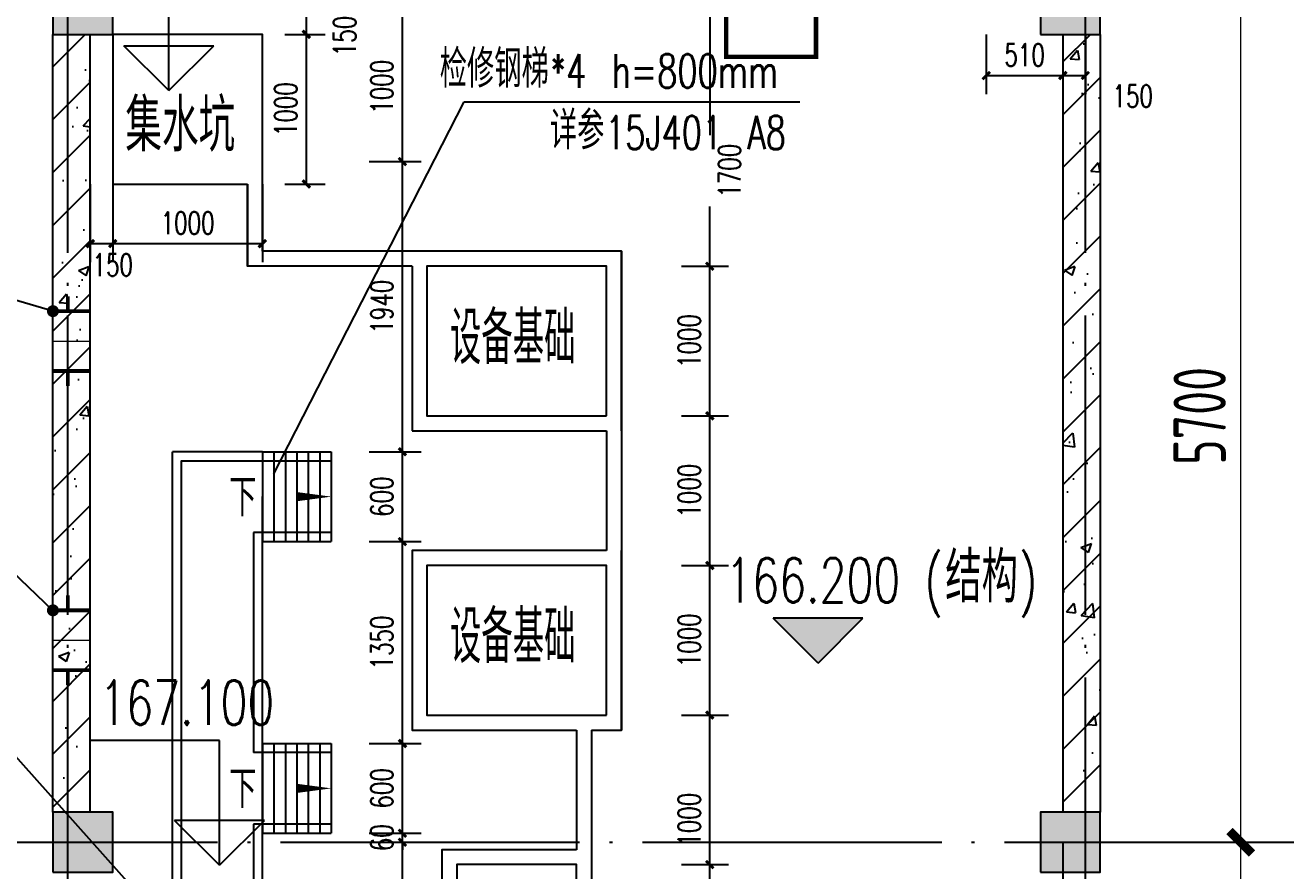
# Model space of a CAD drawing. Header units: millimetres. Extents: x 1742399 to 4898386, y 2481636 to 5226310.
# Drawn here: x 2049060 to 2057485, y 2674256 to 2679909 of the extents above; entities that cross this region are included whole.
import ezdxf

# ---------------------------------------------------------------- set-up
doc = ezdxf.new("R2010")
doc.units = ezdxf.units.MM
doc.header["$LTSCALE"] = 1000
for name, pattern in [('ACAD_ISO04W100', [30.5, 24, -3, 0.5, -3]), ('CENTER2', [28.575, 19.05, -3.175, 3.175, -3.175]), ('DASH', [0.35, 0.25, -0.1]), ('DOTE', [2.42, 2, -0.2, 0.02, -0.2])]:
    doc.linetypes.add(name, pattern=pattern)
for name, color, linetype in [('AXIS', 3, 'Continuous'), ('COLUMN', 4, 'Continuous'), ('DIM_ELEV', 3, 'Continuous'), ('DOTE', 1, 'DOTE'), ('PUB_DIM', 3, 'Continuous'), ('PUB_HATCH', 8, 'Continuous'), ('STAIR', 2, 'Continuous'), ('WALL', 4, 'Continuous'), ('YHJ_剖面_梁板', 4, 'Continuous'), ('YHJ_引出、索引', 3, 'Continuous'), ('YHJ_标高', 3, 'Continuous'), ('YHJ_立面_墙线中', 2, 'Continuous'), ('电缆沟', 7, 'Continuous'), ('附属构件', 6, 'Continuous')]:
    doc.layers.add(name, color=color, linetype=linetype)
doc.layers.add('中轴', color=20, linetype='ACAD_ISO04W100', lineweight=9)
doc.layers.add('管', color=1, linetype='Continuous', lineweight=30)
doc.styles.add('_TCH_DIM', font='SIMPLEX', dxfattribs={"bigfont": 'GBCBIG'})
doc.styles.add('_TCH_DIM_T3', font='SIMPLEX', dxfattribs={"width": 0.705882, "bigfont": 'GBCBIG'})
doc.styles.add('TSSD_REIN_T3', font='tssdeng.shx', dxfattribs={"width": 0.7, "bigfont": 'hztxt.shx'})
doc.styles.add('tssdeng', font='tssdeng.shx', dxfattribs={"width": 0.7, "bigfont": 'hztxt.shx'})
doc.dimstyles.new('_TCH_ARCH&&100', dxfattribs={"dimtxt": 350, "dimasz": 150, "dimexe": 100, "dimexo": 200, "dimgap": 100, "dimtad": 1, "dimdec": 0, "dimzin": 0, "dimdsep": 46, "dimtxsty": 'TSSD_REIN_T3', "dimblk": 'ARCHTICK', "dimcen": 0.09, "dimclrt": 7, "dimazin": 2, "dimtfac": 1, "dimtdec": 0, "dimtix": 1, "dimtmove": 2, "dimatfit": 3, "dimfxl": 1, "dimfxlon": 1, "dimtolj": 1, "dimtzin": 0, "dimlwd": 18, "dimlwe": 18, "dimarcsym": 0})
doc.dimstyles.new('_TCH_ARCH&&50', dxfattribs={"dimtxt": 148.75, "dimasz": 50, "dimexe": 125, "dimexo": 150, "dimgap": 63.125, "dimtad": 1, "dimdec": 0, "dimzin": 0, "dimdsep": 46, "dimtxsty": '_TCH_DIM_T3', "dimblk": 'ARCHTICK', "dimcen": 0.09, "dimclrt": 7, "dimazin": 2, "dimtfac": 1, "dimtdec": 0, "dimtix": 1, "dimtmove": 2, "dimatfit": 3, "dimfxl": 75, "dimtolj": 1, "dimtzin": 0, "dimarcsym": 0})
pattern_1 = [(45, (0, 0), (-176.776695, 176.776695), []), (50, (0, 0), (717.26018, -62.75213), [75, -825]), (355, (0, 0), (-138.75133, 752.19213), [60, -660]), (100.4514, (59.8, -5.2), (578.50938, 689.43954), [63.74019, -701.14211]), (46.1842, (0, 200), (1067.24105, -165.51901), [112.5, -1237.5]), (96.6356, (88.9, 186.2), (934.6627, 974.11787), [95.6103, -1051.713]), (351.1842, (0, 200), (934.66195, 974.1186), [90, -990]), (21, (100, 150), (596.90705, -402.61889), [75, -825]), (326, (100, 150), (243.31533, 725.15005), [60, -660]), (71.4514, (149.74, 116.45), (840.22263, 322.5305), [63.74019, -701.14211]), (37.5, (0, 0), (12.159855, 332.893854), [0, -652, 0, -670, 0, -662.5]), (7.5, (0, 0), (263.069537, 394.41171), [0, -382, 0, -637, 0, -252.5]), (327.5, (-223, 0), (533.822436, -22.554872), [0, -250, 0, -780, 0, -1035]), (317.5, (-323, 0), (583.18617, 100.10498), [0, -325, 0, -518, 0, -735])]

# ---------------------------------------------------------------- blocks, each defined once
blk = doc.blocks.new('_FZH')
blk.add_lwpolyline([(-0.5, -0.5), (0.5, -0.5), (0.5, 0.5), (-0.5, 0.5)], close=True)
at = {"layer": 'PUB_HATCH'}
blk.add_solid([(-0.5, -0.5), (0.5, -0.5), (-0.5, 0.5), (0.5, 0.5)], dxfattribs=at)
blk = doc.blocks.new('_ArchTick')
at = {"color": 0, "linetype": 'ByBlock', "const_width": 0.4}
blk.add_lwpolyline([(-0.5, -0.5), (0.5, 0.5)], dxfattribs=at)
blk = doc.blocks.new('*D174')
at = {"layer": 'AXIS', "color": 0, "lineweight": 18, "transparency": 16777216}
for p, q in [((2057983.1, 2680146.9), (2058084.1, 2680146.9)), ((2057984.1, 2662446.9), (2057984.1, 2680146.9)), ((2057983.1, 2662446.9), (2058084.1, 2662446.9))]:
    blk.add_line(p, q, dxfattribs=at)
at = {"layer": 'Defpoints', "color": 0, "transparency": 16777216}
for p in [(2057145.2, 2680146.9), (2057984.1, 2680146.9), (2057145.2, 2662446.9)]:
    blk.add_point(p, dxfattribs=at)
at = {"layer": 'AXIS', "color": 0, "lineweight": 18, "transparency": 16777216, "xscale": 150, "yscale": 150, "zscale": 150}
for p, rotation in [((2057984.1, 2680146.9), 90), ((2057984.1, 2662446.9), 270)]:
    blk.add_blockref('_ArchTick', p, dxfattribs=dict(at, rotation=rotation))
at = {"layer": 'AXIS', "color": 7, "transparency": 16777216, "insert": (2057709.1, 2671296.9), "char_height": 350, "attachment_point": 5, "rotation": 90, "style": 'TSSD_REIN_T3'}
blk.add_mtext('\\A1;17700', dxfattribs=at)
blk = doc.blocks.new('*D177')
at = {"layer": 'AXIS', "color": 0, "lineweight": 18, "transparency": 16777216}
for p, q in [((2057183.1, 2674446.9), (2057284.1, 2674446.9)), ((2057184.1, 2672997), (2057184.1, 2674446.9)), ((2057183.1, 2672997), (2057284.1, 2672997))]:
    blk.add_line(p, q, dxfattribs=at)
at = {"layer": 'Defpoints', "color": 0, "transparency": 16777216}
for p in [(2056470.5, 2674446.9), (2057184.1, 2674446.9), (2056470.5, 2672997)]:
    blk.add_point(p, dxfattribs=at)
at = {"layer": 'AXIS', "color": 0, "lineweight": 18, "transparency": 16777216, "xscale": 150, "yscale": 150, "zscale": 150}
for p, rotation in [((2057184.1, 2674446.9), 90), ((2057184.1, 2672997), 270)]:
    blk.add_blockref('_ArchTick', p, dxfattribs=dict(at, rotation=rotation))
at = {"layer": 'AXIS', "color": 7, "transparency": 16777216, "insert": (2056909.1, 2673721.9), "char_height": 350, "attachment_point": 5, "rotation": 90, "style": 'TSSD_REIN_T3'}
blk.add_mtext('\\A1;1450', dxfattribs=at)
blk = doc.blocks.new('*D178')
at = {"layer": 'AXIS', "color": 0, "lineweight": 18, "transparency": 16777216}
for p, q in [((2057183.1, 2680146.9), (2057284.1, 2680146.9)), ((2057184.1, 2674446.9), (2057184.1, 2680146.9)), ((2057183.1, 2674446.9), (2057284.1, 2674446.9))]:
    blk.add_line(p, q, dxfattribs=at)
at = {"layer": 'Defpoints', "color": 0, "transparency": 16777216}
for p in [(2056470.5, 2680146.9), (2057184.1, 2680146.9), (2056470.5, 2674446.9)]:
    blk.add_point(p, dxfattribs=at)
at = {"layer": 'AXIS', "color": 0, "lineweight": 18, "transparency": 16777216, "xscale": 150, "yscale": 150, "zscale": 150}
for p, rotation in [((2057184.1, 2680146.9), 90), ((2057184.1, 2674446.9), 270)]:
    blk.add_blockref('_ArchTick', p, dxfattribs=dict(at, rotation=rotation))
at = {"layer": 'AXIS', "color": 7, "transparency": 16777216, "insert": (2056909.1, 2677296.9), "char_height": 350, "attachment_point": 5, "rotation": 90, "style": 'TSSD_REIN_T3'}
blk.add_mtext('\\A1;5700', dxfattribs=at)
blk = doc.blocks.new('*D190')
at = {"layer": 'Defpoints', "color": 0, "transparency": 16777216}
for p in [(2049645.2, 2678996.9), (2050645.2, 2678996.9), (2050645.2, 2678448.6)]:
    blk.add_point(p, dxfattribs=at)
at = {"layer": 'PUB_DIM', "color": 0, "lineweight": -2, "transparency": 16777216}
for p, q in [((2049645.2, 2678846.9), (2049645.2, 2678323.6)), ((2050645.2, 2678846.9), (2050645.2, 2678323.6)), ((2049645.2, 2678448.6), (2050645.2, 2678448.6))]:
    blk.add_line(p, q, dxfattribs=at)
at = {"layer": 'PUB_DIM', "color": 0, "lineweight": -2, "transparency": 16777216, "xscale": 50, "yscale": 50, "zscale": 50, "rotation": 180}
blk.add_blockref('_ArchTick', (2049645.2, 2678448.6), dxfattribs=at)
at = {"layer": 'PUB_DIM', "color": 0, "lineweight": -2, "transparency": 16777216, "xscale": 50, "yscale": 50, "zscale": 50}
blk.add_blockref('_ArchTick', (2050645.2, 2678448.6), dxfattribs=at)
at = {"layer": 'PUB_DIM', "color": 7, "transparency": 16777216, "insert": (2050145.2, 2678586.1), "char_height": 148.75, "attachment_point": 5, "style": '_TCH_DIM_T3'}
blk.add_mtext('\\A1;1000', dxfattribs=at)
blk = doc.blocks.new('*D191')
at = {"layer": 'Defpoints', "color": 0, "transparency": 16777216}
for p in [(2049495.2, 2678996.9), (2049645.2, 2678996.9), (2049645.2, 2678448.6)]:
    blk.add_point(p, dxfattribs=at)
at = {"layer": 'PUB_DIM', "color": 0, "lineweight": -2, "transparency": 16777216}
for p, q in [((2049495.2, 2678846.9), (2049495.2, 2678323.6)), ((2049645.2, 2678846.9), (2049645.2, 2678323.6)), ((2049495.2, 2678448.6), (2049645.2, 2678448.6))]:
    blk.add_line(p, q, dxfattribs=at)
at = {"layer": 'PUB_DIM', "color": 0, "lineweight": -2, "transparency": 16777216, "xscale": 50, "yscale": 50, "zscale": 50, "rotation": 180}
blk.add_blockref('_ArchTick', (2049495.2, 2678448.6), dxfattribs=at)
at = {"layer": 'PUB_DIM', "color": 0, "lineweight": -2, "transparency": 16777216, "xscale": 50, "yscale": 50, "zscale": 50}
blk.add_blockref('_ArchTick', (2049645.2, 2678448.6), dxfattribs=at)
at = {"layer": 'PUB_DIM', "color": 7, "transparency": 16777216, "insert": (2049645.2, 2678306.2), "char_height": 148.75, "attachment_point": 5, "style": '_TCH_DIM_T3'}
blk.add_mtext('\\A1;150', dxfattribs=at)
blk = doc.blocks.new('*D192')
at = {"layer": 'Defpoints', "color": 0, "transparency": 16777216}
for p in [(2055483.4, 2679996.9), (2055995.2, 2679996.9), (2055995.2, 2679572.2)]:
    blk.add_point(p, dxfattribs=at)
at = {"layer": 'PUB_DIM', "color": 0, "lineweight": -2, "transparency": 16777216}
for p, q in [((2055483.4, 2679846.9), (2055483.4, 2679447.2)), ((2055995.2, 2679846.9), (2055995.2, 2679447.2)), ((2055483.4, 2679572.2), (2055995.2, 2679572.2))]:
    blk.add_line(p, q, dxfattribs=at)
at = {"layer": 'PUB_DIM', "color": 0, "lineweight": -2, "transparency": 16777216, "xscale": 50, "yscale": 50, "zscale": 50, "rotation": 180}
blk.add_blockref('_ArchTick', (2055483.4, 2679572.2), dxfattribs=at)
at = {"layer": 'PUB_DIM', "color": 0, "lineweight": -2, "transparency": 16777216, "xscale": 50, "yscale": 50, "zscale": 50}
blk.add_blockref('_ArchTick', (2055995.2, 2679572.2), dxfattribs=at)
at = {"layer": 'PUB_DIM', "color": 7, "transparency": 16777216, "insert": (2055739.3, 2679709.7), "char_height": 148.75, "attachment_point": 5, "style": '_TCH_DIM_T3'}
blk.add_mtext('\\A1;510', dxfattribs=at)
blk = doc.blocks.new('*D193')
at = {"layer": 'Defpoints', "color": 0, "transparency": 16777216}
for p in [(2055995.2, 2679996.9), (2056145.2, 2679996.9), (2056145.2, 2679572.2)]:
    blk.add_point(p, dxfattribs=at)
at = {"layer": 'PUB_DIM', "color": 0, "lineweight": -2, "transparency": 16777216}
for p, q in [((2055995.2, 2679846.9), (2055995.2, 2679447.2)), ((2056145.2, 2679846.9), (2056145.2, 2679447.2)), ((2055995.2, 2679572.2), (2056145.2, 2679572.2))]:
    blk.add_line(p, q, dxfattribs=at)
at = {"layer": 'PUB_DIM', "color": 0, "lineweight": -2, "transparency": 16777216, "xscale": 50, "yscale": 50, "zscale": 50, "rotation": 180}
blk.add_blockref('_ArchTick', (2055995.2, 2679572.2), dxfattribs=at)
at = {"layer": 'PUB_DIM', "color": 0, "lineweight": -2, "transparency": 16777216, "xscale": 50, "yscale": 50, "zscale": 50}
blk.add_blockref('_ArchTick', (2056145.2, 2679572.2), dxfattribs=at)
at = {"layer": 'PUB_DIM', "color": 7, "transparency": 16777216, "insert": (2056461.8, 2679434.7), "char_height": 148.75, "attachment_point": 5, "style": '_TCH_DIM_T3'}
blk.add_mtext('\\A1;150', dxfattribs=at)
blk = doc.blocks.new('*D501')
at = {"layer": 'Defpoints', "color": 0, "transparency": 16777216}
for p in [(2053295.2, 2679996.9), (2053635.2, 2679996.9), (2053295.2, 2678296.9)]:
    blk.add_point(p, dxfattribs=at)
at = {"layer": 'PUB_DIM', "color": 0, "lineweight": -2, "transparency": 16777216}
for p, q in [((2053445.2, 2679996.9), (2053760.2, 2679996.9)), ((2053635.2, 2679996.9), (2053635.2, 2679173.7)), ((2053635.2, 2678296.9), (2053635.2, 2678697.4)), ((2053445.2, 2678296.9), (2053760.2, 2678296.9))]:
    blk.add_line(p, q, dxfattribs=at)
at = {"layer": 'PUB_DIM', "color": 0, "lineweight": -2, "transparency": 16777216, "xscale": 50, "yscale": 50, "zscale": 50}
for p, rotation in [((2053635.2, 2679996.9), 90), ((2053635.2, 2678296.9), 270)]:
    blk.add_blockref('_ArchTick', p, dxfattribs=dict(at, rotation=rotation))
at = {"layer": 'PUB_DIM', "color": 7, "transparency": 16777216, "insert": (2053767.1, 2678935.5), "char_height": 148.75, "attachment_point": 5, "rotation": 90, "style": '_TCH_DIM_T3'}
blk.add_mtext('\\A1;1700', dxfattribs=at)
blk = doc.blocks.new('*D502')
at = {"layer": 'Defpoints', "color": 0, "transparency": 16777216}
for p in [(2053295.2, 2678296.9), (2053635.2, 2678296.9), (2053295.2, 2677296.9)]:
    blk.add_point(p, dxfattribs=at)
at = {"layer": 'PUB_DIM', "color": 0, "lineweight": -2, "transparency": 16777216}
for p, q in [((2053445.2, 2678296.9), (2053760.2, 2678296.9)), ((2053635.2, 2677296.9), (2053635.2, 2678296.9)), ((2053445.2, 2677296.9), (2053760.2, 2677296.9))]:
    blk.add_line(p, q, dxfattribs=at)
at = {"layer": 'PUB_DIM', "color": 0, "lineweight": -2, "transparency": 16777216, "xscale": 50, "yscale": 50, "zscale": 50}
for p, rotation in [((2053635.2, 2678296.9), 90), ((2053635.2, 2677296.9), 270)]:
    blk.add_blockref('_ArchTick', p, dxfattribs=dict(at, rotation=rotation))
at = {"layer": 'PUB_DIM', "color": 7, "transparency": 16777216, "insert": (2053497.7, 2677796.9), "char_height": 148.75, "attachment_point": 5, "rotation": 90, "style": '_TCH_DIM_T3'}
blk.add_mtext('\\A1;1000', dxfattribs=at)
blk = doc.blocks.new('*D503')
at = {"layer": 'Defpoints', "color": 0, "transparency": 16777216}
for p in [(2053295.2, 2677296.9), (2053635.2, 2677296.9), (2053295.2, 2676296.9)]:
    blk.add_point(p, dxfattribs=at)
at = {"layer": 'PUB_DIM', "color": 0, "lineweight": -2, "transparency": 16777216}
for p, q in [((2053445.2, 2677296.9), (2053760.2, 2677296.9)), ((2053635.2, 2676296.9), (2053635.2, 2677296.9)), ((2053445.2, 2676296.9), (2053760.2, 2676296.9))]:
    blk.add_line(p, q, dxfattribs=at)
at = {"layer": 'PUB_DIM', "color": 0, "lineweight": -2, "transparency": 16777216, "xscale": 50, "yscale": 50, "zscale": 50}
for p, rotation in [((2053635.2, 2677296.9), 90), ((2053635.2, 2676296.9), 270)]:
    blk.add_blockref('_ArchTick', p, dxfattribs=dict(at, rotation=rotation))
at = {"layer": 'PUB_DIM', "color": 7, "transparency": 16777216, "insert": (2053497.7, 2676796.9), "char_height": 148.75, "attachment_point": 5, "rotation": 90, "style": '_TCH_DIM_T3'}
blk.add_mtext('\\A1;1000', dxfattribs=at)
blk = doc.blocks.new('*D504')
at = {"layer": 'Defpoints', "color": 0, "transparency": 16777216}
for p in [(2053295.2, 2676296.9), (2053635.2, 2676296.9), (2053295.2, 2675296.9)]:
    blk.add_point(p, dxfattribs=at)
at = {"layer": 'PUB_DIM', "color": 0, "lineweight": -2, "transparency": 16777216}
for p, q in [((2053445.2, 2676296.9), (2053760.2, 2676296.9)), ((2053635.2, 2675296.9), (2053635.2, 2676296.9)), ((2053445.2, 2675296.9), (2053760.2, 2675296.9))]:
    blk.add_line(p, q, dxfattribs=at)
at = {"layer": 'PUB_DIM', "color": 0, "lineweight": -2, "transparency": 16777216, "xscale": 50, "yscale": 50, "zscale": 50}
for p, rotation in [((2053635.2, 2676296.9), 90), ((2053635.2, 2675296.9), 270)]:
    blk.add_blockref('_ArchTick', p, dxfattribs=dict(at, rotation=rotation))
at = {"layer": 'PUB_DIM', "color": 7, "transparency": 16777216, "insert": (2053497.7, 2675796.9), "char_height": 148.75, "attachment_point": 5, "rotation": 90, "style": '_TCH_DIM_T3'}
blk.add_mtext('\\A1;1000', dxfattribs=at)
blk = doc.blocks.new('*D505')
at = {"layer": 'Defpoints', "color": 0, "transparency": 16777216}
for p in [(2053295.2, 2675296.9), (2053635.2, 2675296.9), (2053295.2, 2674296.9)]:
    blk.add_point(p, dxfattribs=at)
at = {"layer": 'PUB_DIM', "color": 0, "lineweight": -2, "transparency": 16777216}
for p, q in [((2053445.2, 2675296.9), (2053760.2, 2675296.9)), ((2053635.2, 2674296.9), (2053635.2, 2675296.9)), ((2053445.2, 2674296.9), (2053760.2, 2674296.9))]:
    blk.add_line(p, q, dxfattribs=at)
at = {"layer": 'PUB_DIM', "color": 0, "lineweight": -2, "transparency": 16777216, "xscale": 50, "yscale": 50, "zscale": 50}
for p, rotation in [((2053635.2, 2675296.9), 90), ((2053635.2, 2674296.9), 270)]:
    blk.add_blockref('_ArchTick', p, dxfattribs=dict(at, rotation=rotation))
at = {"layer": 'PUB_DIM', "color": 7, "transparency": 16777216, "insert": (2053497.7, 2674596.9), "char_height": 148.75, "attachment_point": 5, "rotation": 90, "style": '_TCH_DIM_T3'}
blk.add_mtext('\\A1;1000', dxfattribs=at)
blk = doc.blocks.new('*D506')
at = {"layer": 'Defpoints', "color": 0, "transparency": 16777216}
for p in [(2053295.2, 2674296.9), (2053635.2, 2674296.9), (2053295.2, 2673496.9)]:
    blk.add_point(p, dxfattribs=at)
at = {"layer": 'PUB_DIM', "color": 0, "lineweight": -2, "transparency": 16777216}
for p, q in [((2053445.2, 2674296.9), (2053760.2, 2674296.9)), ((2053635.2, 2673496.9), (2053635.2, 2674296.9)), ((2053445.2, 2673496.9), (2053760.2, 2673496.9))]:
    blk.add_line(p, q, dxfattribs=at)
at = {"layer": 'PUB_DIM', "color": 0, "lineweight": -2, "transparency": 16777216, "xscale": 50, "yscale": 50, "zscale": 50}
for p, rotation in [((2053635.2, 2674296.9), 90), ((2053635.2, 2673496.9), 270)]:
    blk.add_blockref('_ArchTick', p, dxfattribs=dict(at, rotation=rotation))
at = {"layer": 'PUB_DIM', "color": 7, "transparency": 16777216, "insert": (2053497.7, 2673896.9), "char_height": 148.75, "attachment_point": 5, "rotation": 90, "style": '_TCH_DIM_T3'}
blk.add_mtext('\\A1;800', dxfattribs=at)
blk = doc.blocks.new('*D594')
at = {"layer": 'Defpoints', "color": 0, "transparency": 16777216}
for p in [(2050645.2, 2679996.9), (2050938.9, 2679996.9), (2050645.2, 2679846.9)]:
    blk.add_point(p, dxfattribs=at)
at = {"layer": 'PUB_DIM', "color": 0, "lineweight": -2, "transparency": 16777216}
for p, q in [((2050795.2, 2679996.9), (2051063.9, 2679996.9)), ((2050938.9, 2679846.9), (2050938.9, 2679996.9)), ((2050795.2, 2679846.9), (2051063.9, 2679846.9))]:
    blk.add_line(p, q, dxfattribs=at)
at = {"layer": 'PUB_DIM', "color": 0, "lineweight": -2, "transparency": 16777216, "xscale": 50, "yscale": 50, "zscale": 50}
for p, rotation in [((2050938.9, 2679996.9), 90), ((2050938.9, 2679846.9), 270)]:
    blk.add_blockref('_ArchTick', p, dxfattribs=dict(at, rotation=rotation))
at = {"layer": 'PUB_DIM', "color": 7, "transparency": 16777216, "insert": (2051194.7, 2679836.4), "char_height": 148.75, "attachment_point": 5, "rotation": 90, "style": '_TCH_DIM_T3'}
blk.add_mtext('\\A1;150', dxfattribs=at)
blk = doc.blocks.new('*D595')
at = {"layer": 'Defpoints', "color": 0, "transparency": 16777216}
for p in [(2050645.2, 2679846.9), (2050938.9, 2679846.9), (2050645.2, 2678846.9)]:
    blk.add_point(p, dxfattribs=at)
at = {"layer": 'PUB_DIM', "color": 0, "lineweight": -2, "transparency": 16777216}
for p, q in [((2050795.2, 2679846.9), (2051063.9, 2679846.9)), ((2050938.9, 2678846.9), (2050938.9, 2679846.9)), ((2050795.2, 2678846.9), (2051063.9, 2678846.9))]:
    blk.add_line(p, q, dxfattribs=at)
at = {"layer": 'PUB_DIM', "color": 0, "lineweight": -2, "transparency": 16777216, "xscale": 50, "yscale": 50, "zscale": 50}
for p, rotation in [((2050938.9, 2679846.9), 90), ((2050938.9, 2678846.9), 270)]:
    blk.add_blockref('_ArchTick', p, dxfattribs=dict(at, rotation=rotation))
at = {"layer": 'PUB_DIM', "color": 7, "transparency": 16777216, "insert": (2050801.4, 2679346.9), "char_height": 148.75, "attachment_point": 5, "rotation": 90, "style": '_TCH_DIM_T3'}
blk.add_mtext('\\A1;1000', dxfattribs=at)
blk = doc.blocks.new('*D670')
at = {"layer": 'Defpoints', "color": 0, "transparency": 16777216}
for p in [(2051209.1, 2674446.9), (2051580.8, 2674446.9), (2051209.1, 2673256.9)]:
    blk.add_point(p, dxfattribs=at)
at = {"layer": 'PUB_DIM', "color": 0, "lineweight": -2, "transparency": 16777216}
for p, q in [((2051359.1, 2674446.9), (2051705.8, 2674446.9)), ((2051580.8, 2673256.9), (2051580.8, 2674446.9)), ((2051359.1, 2673256.9), (2051705.8, 2673256.9))]:
    blk.add_line(p, q, dxfattribs=at)
at = {"layer": 'PUB_DIM', "color": 0, "lineweight": -2, "transparency": 16777216, "xscale": 50, "yscale": 50, "zscale": 50}
for p, rotation in [((2051580.8, 2674446.9), 90), ((2051580.8, 2673256.9), 270)]:
    blk.add_blockref('_ArchTick', p, dxfattribs=dict(at, rotation=rotation))
at = {"layer": 'PUB_DIM', "color": 7, "transparency": 16777216, "insert": (2051443.3, 2673851.9), "char_height": 148.75, "attachment_point": 5, "rotation": 90, "style": '_TCH_DIM_T3'}
blk.add_mtext('\\A1;1190', dxfattribs=at)
blk = doc.blocks.new('*D671')
at = {"layer": 'Defpoints', "color": 0, "transparency": 16777216}
for p in [(2051209.1, 2674506.9), (2051209.1, 2674446.9), (2051580.8, 2674506.9)]:
    blk.add_point(p, dxfattribs=at)
at = {"layer": 'PUB_DIM', "color": 0, "lineweight": -2, "transparency": 16777216}
for p, q in [((2051580.8, 2674506.9), (2051580.8, 2674556.9)), ((2051359.1, 2674506.9), (2051705.8, 2674506.9)), ((2051359.1, 2674446.9), (2051705.8, 2674446.9)), ((2051580.8, 2674446.9), (2051580.8, 2674506.9)), ((2051580.8, 2674446.9), (2051580.8, 2674396.9))]:
    blk.add_line(p, q, dxfattribs=at)
at = {"layer": 'PUB_DIM', "color": 0, "lineweight": -2, "transparency": 16777216, "xscale": 50, "yscale": 50, "zscale": 50}
for p, rotation in [((2051580.8, 2674506.9), 270), ((2051580.8, 2674446.9), 90)]:
    blk.add_blockref('_ArchTick', p, dxfattribs=dict(at, rotation=rotation))
at = {"layer": 'PUB_DIM', "color": 7, "transparency": 16777216, "insert": (2051443.3, 2674476.9), "char_height": 148.75, "attachment_point": 5, "rotation": 90, "style": '_TCH_DIM_T3'}
blk.add_mtext('\\A1;60', dxfattribs=at)
blk = doc.blocks.new('*D672')
at = {"layer": 'Defpoints', "color": 0, "transparency": 16777216}
for p in [(2051209.1, 2675106.9), (2051580.8, 2675106.9), (2051209.1, 2674506.9)]:
    blk.add_point(p, dxfattribs=at)
at = {"layer": 'PUB_DIM', "color": 0, "lineweight": -2, "transparency": 16777216}
for p, q in [((2051359.1, 2675106.9), (2051705.8, 2675106.9)), ((2051580.8, 2674506.9), (2051580.8, 2675106.9)), ((2051359.1, 2674506.9), (2051705.8, 2674506.9))]:
    blk.add_line(p, q, dxfattribs=at)
at = {"layer": 'PUB_DIM', "color": 0, "lineweight": -2, "transparency": 16777216, "xscale": 50, "yscale": 50, "zscale": 50}
for p, rotation in [((2051580.8, 2675106.9), 90), ((2051580.8, 2674506.9), 270)]:
    blk.add_blockref('_ArchTick', p, dxfattribs=dict(at, rotation=rotation))
at = {"layer": 'PUB_DIM', "color": 7, "transparency": 16777216, "insert": (2051443.3, 2674806.9), "char_height": 148.75, "attachment_point": 5, "rotation": 90, "style": '_TCH_DIM_T3'}
blk.add_mtext('\\A1;600', dxfattribs=at)
blk = doc.blocks.new('*D673')
at = {"layer": 'Defpoints', "color": 0, "transparency": 16777216}
for p in [(2051209.1, 2676456.9), (2051580.8, 2676456.9), (2051209.1, 2675106.9)]:
    blk.add_point(p, dxfattribs=at)
at = {"layer": 'PUB_DIM', "color": 0, "lineweight": -2, "transparency": 16777216}
for p, q in [((2051359.1, 2676456.9), (2051705.8, 2676456.9)), ((2051580.8, 2675106.9), (2051580.8, 2676456.9)), ((2051359.1, 2675106.9), (2051705.8, 2675106.9))]:
    blk.add_line(p, q, dxfattribs=at)
at = {"layer": 'PUB_DIM', "color": 0, "lineweight": -2, "transparency": 16777216, "xscale": 50, "yscale": 50, "zscale": 50}
for p, rotation in [((2051580.8, 2676456.9), 90), ((2051580.8, 2675106.9), 270)]:
    blk.add_blockref('_ArchTick', p, dxfattribs=dict(at, rotation=rotation))
at = {"layer": 'PUB_DIM', "color": 7, "transparency": 16777216, "insert": (2051443.3, 2675781.9), "char_height": 148.75, "attachment_point": 5, "rotation": 90, "style": '_TCH_DIM_T3'}
blk.add_mtext('\\A1;1350', dxfattribs=at)
blk = doc.blocks.new('*D674')
at = {"layer": 'Defpoints', "color": 0, "transparency": 16777216}
for p in [(2051209.1, 2677056.9), (2051580.8, 2677056.9), (2051209.1, 2676456.9)]:
    blk.add_point(p, dxfattribs=at)
at = {"layer": 'PUB_DIM', "color": 0, "lineweight": -2, "transparency": 16777216}
for p, q in [((2051359.1, 2677056.9), (2051705.8, 2677056.9)), ((2051580.8, 2676456.9), (2051580.8, 2677056.9)), ((2051359.1, 2676456.9), (2051705.8, 2676456.9))]:
    blk.add_line(p, q, dxfattribs=at)
at = {"layer": 'PUB_DIM', "color": 0, "lineweight": -2, "transparency": 16777216, "xscale": 50, "yscale": 50, "zscale": 50}
for p, rotation in [((2051580.8, 2677056.9), 90), ((2051580.8, 2676456.9), 270)]:
    blk.add_blockref('_ArchTick', p, dxfattribs=dict(at, rotation=rotation))
at = {"layer": 'PUB_DIM', "color": 7, "transparency": 16777216, "insert": (2051443.3, 2676756.9), "char_height": 148.75, "attachment_point": 5, "rotation": 90, "style": '_TCH_DIM_T3'}
blk.add_mtext('\\A1;600', dxfattribs=at)
blk = doc.blocks.new('*D675')
at = {"layer": 'Defpoints', "color": 0, "transparency": 16777216}
for p in [(2051209.1, 2678996.9), (2051580.8, 2678996.9), (2051209.1, 2677056.9)]:
    blk.add_point(p, dxfattribs=at)
at = {"layer": 'PUB_DIM', "color": 0, "lineweight": -2, "transparency": 16777216}
for p, q in [((2051359.1, 2678996.9), (2051705.8, 2678996.9)), ((2051580.8, 2677056.9), (2051580.8, 2678996.9)), ((2051359.1, 2677056.9), (2051705.8, 2677056.9))]:
    blk.add_line(p, q, dxfattribs=at)
at = {"layer": 'PUB_DIM', "color": 0, "lineweight": -2, "transparency": 16777216, "xscale": 50, "yscale": 50, "zscale": 50}
for p, rotation in [((2051580.8, 2678996.9), 90), ((2051580.8, 2677056.9), 270)]:
    blk.add_blockref('_ArchTick', p, dxfattribs=dict(at, rotation=rotation))
at = {"layer": 'PUB_DIM', "color": 7, "transparency": 16777216, "insert": (2051443.3, 2678026.9), "char_height": 148.75, "attachment_point": 5, "rotation": 90, "style": '_TCH_DIM_T3'}
blk.add_mtext('\\A1;1940', dxfattribs=at)
blk = doc.blocks.new('*D676')
at = {"layer": 'Defpoints', "color": 0, "transparency": 16777216}
for p in [(2051209.1, 2679996.9), (2051580.8, 2679996.9), (2051209.1, 2678996.9)]:
    blk.add_point(p, dxfattribs=at)
at = {"layer": 'PUB_DIM', "color": 0, "lineweight": -2, "transparency": 16777216}
for p, q in [((2051359.1, 2679996.9), (2051705.8, 2679996.9)), ((2051580.8, 2678996.9), (2051580.8, 2679996.9)), ((2051359.1, 2678996.9), (2051705.8, 2678996.9))]:
    blk.add_line(p, q, dxfattribs=at)
at = {"layer": 'PUB_DIM', "color": 0, "lineweight": -2, "transparency": 16777216, "xscale": 50, "yscale": 50, "zscale": 50}
for p, rotation in [((2051580.8, 2679996.9), 90), ((2051580.8, 2678996.9), 270)]:
    blk.add_blockref('_ArchTick', p, dxfattribs=dict(at, rotation=rotation))
at = {"layer": 'PUB_DIM', "color": 7, "transparency": 16777216, "insert": (2051443.3, 2679496.9), "char_height": 148.75, "attachment_point": 5, "rotation": 90, "style": '_TCH_DIM_T3'}
blk.add_mtext('\\A1;1000', dxfattribs=at)

msp = doc.modelspace()

# ---------------------------------------------------------------- hatches: boundary and pattern name
at = {"layer": 'DIM_ELEV'}
msp.add_hatch(color=256, dxfattribs=at).paths.add_polyline_path([(2054358.8, 2675644.1), (2054658.8, 2675944.1), (2054058.8, 2675944.1)])
at = {"layer": 'PUB_HATCH'}
h = msp.add_hatch(dxfattribs=at)
h.set_pattern_fill('钢筋混凝土', color=256, scale=100, style=0)
h.set_pattern_definition(pattern_1)
h.paths.add_polyline_path([(2049495.2, 2679846.9), (2049245.2, 2679846.9), (2049245.2, 2674646.9), (2049495.2, 2674646.9)])
h = msp.add_hatch(dxfattribs=at)
h.set_pattern_fill('钢筋混凝土', color=256, scale=100, style=0)
h.set_pattern_definition(pattern_1)
h.paths.add_polyline_path([(2055995.2, 2674646.9), (2056245.2, 2674646.9), (2056245.2, 2679846.9), (2055995.2, 2679846.9)])

# ---------------------------------------------------------------- linework, layer by layer
at = {"layer": 'AXIS'}
for p, q in [((2049245.2, 2677996.9), (2046224.9, 2678873.8)), ((2049245.2, 2675996.9), (2046224.9, 2678873.8)), ((2057145.2, 2674446.9), (2058463.3, 2674446.9))]:
    msp.add_line(p, q, dxfattribs=at)
at = {"layer": 'AXIS', "const_width": 40}
for points in [[(2049264.4, 2677991.3, 1), (2049226, 2678002.5, 1)], [(2049259.7, 2675983.1, 1), (2049230.7, 2676010.7, 1)]]:
    msp.add_lwpolyline(points, format="xyb", close=True, dxfattribs=at)
at = {"layer": 'DIM_ELEV'}
for p, q in [((2050019.5, 2679471.4), (2050019.5, 2680726.4)), ((2050019.5, 2679471.4), (2049719.5, 2679771.4)), ((2049719.5, 2679771.4), (2050319.5, 2679771.4)), ((2050019.5, 2679471.4), (2050319.5, 2679771.4)), ((2054358.8, 2675644.1), (2054058.8, 2675944.1)), ((2054658.8, 2675944.1), (2054058.8, 2675944.1)), ((2054358.8, 2675644.1), (2054658.8, 2675944.1))]:
    msp.add_line(p, q, dxfattribs=at)
at = {"layer": 'DOTE'}
for p, q in [((2049345.2, 2661446.9), (2049345.2, 2681146.9)), ((2056145.2, 2661446.9), (2056145.2, 2681146.9)), ((2048345.2, 2674446.9), (2057145.2, 2674446.9))]:
    msp.add_line(p, q, dxfattribs=at)
at = {"layer": 'STAIR'}
for p, q in [((2050645.2, 2677056.9), (2051105.2, 2677056.9)), ((2050645.2, 2677056.9), (2050645.2, 2676456.9)), ((2050721.9, 2677056.9), (2050721.9, 2676456.9)), ((2050798.5, 2677056.9), (2050798.5, 2676456.9)), ((2050875.2, 2677056.9), (2050875.2, 2676456.9)), ((2050951.9, 2677056.9), (2050951.9, 2676456.9)), ((2051028.6, 2677056.9), (2051028.6, 2676456.9)), ((2051105.2, 2677056.9), (2051105.2, 2676456.9)), ((2050645.2, 2676456.9), (2051105.2, 2676456.9)), ((2050645.2, 2675106.9), (2051105.2, 2675106.9)), ((2050645.2, 2675106.9), (2050645.2, 2674506.9)), ((2050721.9, 2675106.9), (2050721.9, 2674506.9)), ((2050798.5, 2675106.9), (2050798.5, 2674506.9)), ((2050875.2, 2675106.9), (2050875.2, 2674506.9)), ((2050951.9, 2675106.9), (2050951.9, 2674506.9)), ((2051028.6, 2675106.9), (2051028.6, 2674506.9)), ((2051105.2, 2675106.9), (2051105.2, 2674506.9)), ((2050645.2, 2674506.9), (2051105.2, 2674506.9))]:
    msp.add_line(p, q, dxfattribs=at)
for points in [[(2050045.2, 2671756.9), (2050045.2, 2677056.9)], [(2050645.2, 2677056.9), (2050045.2, 2677056.9)], [(2050645.2, 2671756.9), (2050645.2, 2676756.9)]]:
    msp.add_lwpolyline(points, dxfattribs=at)
at = {"layer": 'WALL'}
for p, q in [((2049245.2, 2674646.9), (2049245.2, 2679846.9)), ((2049495.2, 2674646.9), (2049495.2, 2679846.9)), ((2055995.2, 2679846.9), (2055995.2, 2674646.9)), ((2056245.2, 2679846.9), (2056245.2, 2674646.9))]:
    msp.add_line(p, q, dxfattribs=at)
for points in [[(2049495.2, 2674646.9), (2049495.2, 2679846.9)], [(2049645.2, 2679846.9), (2049645.2, 2678846.9), (2050545.2, 2678846.9)], [(2050645.2, 2678846.9), (2050645.2, 2679846.9), (2049645.2, 2679846.9)], [(2051645.2, 2678396.9), (2050645.2, 2678396.9), (2050645.2, 2678996.9)], [(2050545.2, 2678846.9), (2050545.2, 2678296.9)], [(2051645.2, 2678296.9), (2050545.2, 2678296.9), (2050545.2, 2678846.9)], [(2053045.2, 2678396.9), (2053045.2, 2675196.9)], [(2052945.2, 2677196.9), (2052945.2, 2676396.9)], [(2052745.2, 2675196.9), (2052745.2, 2674396.9)], [(2052845.2, 2675196.9), (2052845.2, 2671596.9)], [(2055995.2, 2674446.9), (2055995.2, 2668746.9)]]:
    msp.add_lwpolyline(points, dxfattribs=at)
at = {"layer": 'WALL', "linetype": 'DASH', "ltscale": 100}
msp.add_lwpolyline([(2055995.2, 2679846.9), (2055995.2, 2674646.9)], dxfattribs=at)
at = {"layer": 'YHJ_剖面_梁板'}
for points in [[(2053045.2, 2677196.9), (2053045.2, 2677196.9), (2053045.2, 2678396.9), (2051645.2, 2678396.9)], [(2051645.2, 2678296.9), (2051645.2, 2677196.9)], [(2051645.2, 2677196.9), (2052945.2, 2677196.9)], [(2052945.2, 2676396.9), (2051645.2, 2676396.9), (2051645.2, 2675196.9), (2052745.2, 2675196.9)], [(2052845.2, 2675196.9), (2053045.2, 2675196.9), (2053045.2, 2676396.9)], [(2052745.2, 2674396.9), (2051845.2, 2674396.9), (2051845.2, 2673396.9), (2052745.2, 2673396.9)]]:
    msp.add_lwpolyline(points, dxfattribs=at)
for points in [[(2052945.2, 2677296.9), (2052945.2, 2678296.9), (2051745.2, 2678296.9), (2051745.2, 2677296.9)], [(2052945.2, 2675296.9), (2052945.2, 2676296.9), (2051745.2, 2676296.9), (2051745.2, 2675296.9)], [(2052745.2, 2673496.9), (2052745.2, 2674296.9), (2051945.2, 2674296.9), (2051945.2, 2673496.9)]]:
    msp.add_lwpolyline(points, close=True, dxfattribs=at)
at = {"layer": 'YHJ_引出、索引'}
for p, q in [((2050721.9, 2676909.9), (2051993.6, 2679395.2)), ((2051993.6, 2679395.2), (2054236.1, 2679395.2)), ((2050351.5, 2673503.1), (2048528.1, 2675542.4))]:
    msp.add_line(p, q, dxfattribs=at)
for points in [[(2050645.2, 2676756.9, 0, 0, 0), (2051105.2, 2676756.9, 0, 60, 0), (2050880.2, 2676756.9, 0, 0, 0)], [(2050645.2, 2674806.9, 0, 0, 0), (2051105.2, 2674806.9, 0, 60, 0), (2050880.2, 2674806.9, 0, 0, 0)]]:
    msp.add_lwpolyline(points, format="xyseb", dxfattribs=at)
at = {"layer": 'YHJ_标高'}
for p, q in [((2050358.2, 2675126.4), (2049495.2, 2675126.4)), ((2050358.2, 2674292.6), (2050358.2, 2675126.4)), ((2050358.2, 2674292.6), (2050058.2, 2674592.6)), ((2050658.2, 2674592.6), (2050058.2, 2674592.6)), ((2050358.2, 2674292.6), (2050658.2, 2674592.6))]:
    msp.add_line(p, q, dxfattribs=at)
at = {"layer": 'YHJ_立面_墙线中', "const_width": 30}
msp.add_lwpolyline([(2053745.2, 2679996.9), (2053745.2, 2679696.9), (2054345.2, 2679696.9), (2054345.2, 2679996.9)], dxfattribs=at)
at = {"layer": '中轴', "color": 8, "linetype": 'CENTER2', "ltscale": 10}
for p, q in [((2049245.2, 2677796.9), (2049495.2, 2677796.9)), ((2049245.2, 2675796.9), (2049495.2, 2675796.9))]:
    msp.add_line(p, q, dxfattribs=at)
at = {"layer": '管', "lineweight": 50, "const_width": 25}
for points in [[(2049345.2, 2677996.9), (2049345.2, 2678096.9)], [(2049245.2, 2677996.9), (2049495.2, 2677996.9)], [(2049245.2, 2677596.9), (2049495.2, 2677596.9)], [(2049345.2, 2677596.9), (2049345.2, 2677496.9)], [(2049345.2, 2675996.9), (2049345.2, 2676096.9)], [(2049245.2, 2675996.9), (2049495.2, 2675996.9)], [(2049245.2, 2675596.9), (2049495.2, 2675596.9)], [(2049345.2, 2675596.9), (2049345.2, 2675496.9)]]:
    msp.add_lwpolyline(points, dxfattribs=at)
at = {"layer": '附属构件'}
for points in [[(2050105.2, 2671296.9), (2050105.2, 2676996.9), (2051105.2, 2676996.9)], [(2051105.2, 2676516.9), (2050585.2, 2676516.9)], [(2050585.2, 2676516.9), (2050585.2, 2675046.9)], [(2051105.2, 2675046.9), (2050585.2, 2675046.9)], [(2050585.2, 2674566.9), (2050585.2, 2673196.9)], [(2051105.2, 2674566.9), (2050585.2, 2674566.9)]]:
    msp.add_lwpolyline(points, dxfattribs=at)

# ---------------------------------------------------------------- block references
at = {"layer": 'COLUMN', "xscale": 400, "yscale": 400, "zscale": 400}
for p in [(2049445.2, 2680046.9), (2056045.2, 2680046.9), (2049445.2, 2674446.9), (2056045.2, 2674446.9)]:
    msp.add_blockref('_FZH', p, dxfattribs=at)

# ---------------------------------------------------------------- texts
at = {"layer": 'DIM_ELEV', "color": 7, "style": '_TCH_DIM', "width": 0.705882}
for s, p in [('(', (2055068.8, 2676049.1)), (')', (2055700.3, 2676049.1)), ('166.200', (2053738.8, 2676049.1))]:
    msp.add_text(s, height=297.5, dxfattribs=at).set_placement(p)
at = {"layer": 'DIM_ELEV', "color": 7, "style": '_TCH_DIM'}
msp.add_text('结构', height=337.59, dxfattribs=at).set_placement((2055208.8, 2676049.1))
at = {"layer": 'YHJ_引出、索引', "color": 7, "style": '_TCH_DIM'}
for s, height, p in [('检修钢梯', 253.19, (2051830.1, 2679490.7)), ('详参', 253.19, (2052566.2, 2679079.1)), ('下', 253.2, (2050424, 2676625.6)), ('下', 253.2, (2050424, 2674675.6))]:
    msp.add_text(s, height=height, dxfattribs=at).set_placement(p)
at = {"layer": 'YHJ_引出、索引', "color": 7, "style": '_TCH_DIM', "width": 0.705882}
for s, p in [('*4', (2052567.3, 2679490.7)), ('h=800mm', (2052979.8, 2679490.7)), ('15J401', (2052934.8, 2679079.1)), ('A8', (2053887.3, 2679079.1))]:
    msp.add_text(s, height=223.12, dxfattribs=at).set_placement(p)
at = {"layer": 'YHJ_标高', "color": 7, "style": '_TCH_DIM', "width": 0.705882}
msp.add_text('167.100', height=297.5, dxfattribs=at).set_placement((2049555.2, 2675231.4))
at = {"layer": '电缆沟', "ltscale": 1.5, "style": 'tssdeng'}
for s, width, p in [('集水坑', 0.7, (2049728.9, 2679064.6)), ('设备基础', 0.6, (2051898.2, 2677643.2)), ('设备基础', 0.6, (2051898.2, 2675645.3))]:
    msp.add_text(s, height=350, dxfattribs=dict(at, width=width)).set_placement(p)

# ---------------------------------------------------------------- dimensions: what is measured, and where the dimension line sits
at = {"layer": 'AXIS'}
for p1, p2, distance, picture, middle in [((2056470.5, 2674446.9), (2056470.5, 2680146.9), -713.6, '*D178', (2056909.1, 2677296.9)), ((2057145.2, 2662446.9), (2057145.2, 2680146.9), -838.9, '*D174', (2057709.1, 2671296.9)), ((2056470.5, 2672997), (2056470.5, 2674446.9), -713.6, '*D177', (2056909.1, 2673721.9))]:
    dim = msp.add_aligned_dim(p1=p1, p2=p2, distance=distance, dimstyle='_TCH_ARCH&&100', dxfattribs=at)
    dim.commit()
    dim.dimension.update_dxf_attribs({"geometry": picture, "text_midpoint": middle})
at = {"layer": 'PUB_DIM'}
for base, p1, p2, angle, picture, middle in [((2050938.9, 2679996.9), (2050645.2, 2679846.9), (2050645.2, 2679996.9), 90, '*D594', (2051194.7, 2679836.4)), ((2053635.2, 2679996.9), (2053295.2, 2678296.9), (2053295.2, 2679996.9), 90, '*D501', (2053767.1, 2678935.5)), ((2056145.2, 2679572.2), (2055995.2, 2679996.9), (2056145.2, 2679996.9), 0, '*D193', (2056461.8, 2679434.7)), ((2049645.2, 2678448.6), (2049495.2, 2678996.9), (2049645.2, 2678996.9), 0, '*D191', (2049645.2, 2678306.2)), ((2053635.2, 2675296.9), (2053295.2, 2674296.9), (2053295.2, 2675296.9), 90, '*D505', (2053497.7, 2674596.9))]:
    dim = msp.add_linear_dim(base=base, p1=p1, p2=p2, angle=angle, dimstyle='_TCH_ARCH&&50', dxfattribs=at)
    dim.commit()
    dim.dimension.update_dxf_attribs({"geometry": picture, "text_midpoint": middle, "dimtype": 161})
for p1, p2, distance, picture, middle in [((2051209.1, 2678996.9), (2051209.1, 2679996.9), -371.7, '*D676', (2051443.3, 2679496.9)), ((2050645.2, 2678846.9), (2050645.2, 2679846.9), -293.7, '*D595', (2050801.4, 2679346.9)), ((2049645.2, 2678996.9), (2050645.2, 2678996.9), -548.3, '*D190', (2050145.2, 2678586.1)), ((2051209.1, 2677056.9), (2051209.1, 2678996.9), -371.7, '*D675', (2051443.3, 2678026.9)), ((2053295.2, 2677296.9), (2053295.2, 2678296.9), -340, '*D502', (2053497.7, 2677796.9)), ((2053295.2, 2676296.9), (2053295.2, 2677296.9), -340, '*D503', (2053497.7, 2676796.9)), ((2051209.1, 2676456.9), (2051209.1, 2677056.9), -371.7, '*D674', (2051443.3, 2676756.9)), ((2051209.1, 2675106.9), (2051209.1, 2676456.9), -371.7, '*D673', (2051443.3, 2675781.9)), ((2053295.2, 2675296.9), (2053295.2, 2676296.9), -340, '*D504', (2053497.7, 2675796.9)), ((2051209.1, 2674506.9), (2051209.1, 2675106.9), -371.7, '*D672', (2051443.3, 2674806.9)), ((2051209.1, 2674446.9), (2051209.1, 2674506.9), -371.7, '*D671', (2051443.3, 2674476.9)), ((2051209.1, 2673256.9), (2051209.1, 2674446.9), -371.7, '*D670', (2051443.3, 2673851.9)), ((2053295.2, 2673496.9), (2053295.2, 2674296.9), -340, '*D506', (2053497.7, 2673896.9))]:
    dim = msp.add_aligned_dim(p1=p1, p2=p2, distance=distance, dimstyle='_TCH_ARCH&&50', dxfattribs=at)
    dim.commit()
    dim.dimension.update_dxf_attribs({"geometry": picture, "text_midpoint": middle})
dim = msp.add_aligned_dim(p1=(2055483.4, 2679996.9), p2=(2055995.2, 2679996.9), distance=-424.7, text='510', dimstyle='_TCH_ARCH&&50', dxfattribs=at)
dim.commit()
dim.dimension.update_dxf_attribs({"geometry": '*D192', "text_midpoint": (2055739.3, 2679709.7)})

doc.saveas('drawing.dxf')
